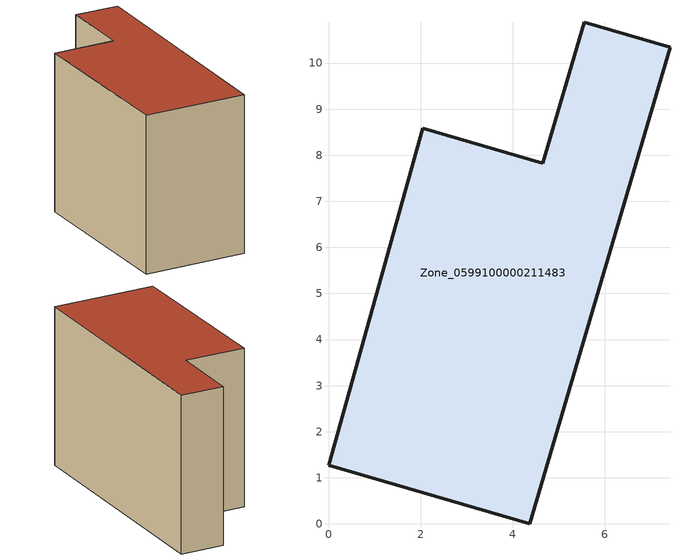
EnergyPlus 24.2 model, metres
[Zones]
Zone_0599100000211483
 floor ground (C_G): 0,1.27 2.05,8.59 4.65,7.83 5.55,10.89 7.41,10.34 4.37,0 z0
 wall outside (C_F): 2.05,8.59 0,1.27 4.37,0 7.41,10.34 5.55,10.89 4.65,7.83 2.05,8.59 z0:7
 roof outside (C_R): 7.41,10.34 5.55,10.89 4.65,7.83 2.05,8.59 0,1.27 4.37,0 z7
[BUILDING]
Pand.0599100000211483: North Axis=0; Terrain=City; Loads Convergence Tolerance Value=0.04; Temperature Convergence Tolerance Value=0.4; Solar Distribution=FullExterior; Maximum Number of Warmup Days=25; Minimum Number of Warmup Days=1
[Site:Location]
Rotterdam.The.Hague.AP_ZH_NLD Design_Conditions: Latitude=51.96; Longitude=4.45; Time Zone=1; Elevation=-4.5
[SITE:GROUNDTEMPERATURE:BUILDINGSURFACE]
18, 18, 18, 18, 18, 18, 18, 18, 18, 18, 18, 18
[MATERIAL] Thermal Absorptance=0.9; Solar Absorptance=0.7; Visible Absorptance=0.7
Name | Roughness | Thickness | Conductivity | Density | Specific Heat
G.TI.1946 | MediumSmooth | 0.15 | 1 | 540 | 1210
F.TI.1946 | Rough | 0.3 | 0.857143 | 1920 | 840
R.TI.1946 | MediumRough | 0.2 | 0.1 | 1500 | 1000
[CONSTRUCTION]
C_G: G.TI.1946
C_F: F.TI.1946
C_R: R.TI.1946
[ZONE]
Zone_0599100000211483: Type=1; Multiplier=1; Ceiling Height=Autocalculate; Volume=Autocalculate; Floor Area=autocalculate; Part of Total Floor Area=Yes
[ZONEINFILTRATION:DESIGNFLOWRATE]
Infil_Zone_0599100000211483: Zone or ZoneList or Space or SpaceList=Zone_0599100000211483; Schedule=AlwaysOn; Design Flow Rate Calculation Method=Flow/Area; Flow Rate per Floor Area=0.003; Constant Term Coefficient=1; Temperature Term Coefficient=0; Velocity Term Coefficient=0; Velocity Squared Term Coefficient=0
[HVACTEMPLATE:ZONE:IDEALLOADSAIRSYSTEM]
Zone_0599100000211483: Maximum Heating Supply Air Temperature=50; Minimum Cooling Supply Air Temperature=13; Maximum Heating Supply Air Humidity Ratio=0.0156; Minimum Cooling Supply Air Humidity Ratio=0.0077; Heating Limit=NoLimit; Cooling Limit=NoLimit; Dehumidification Control Type=ConstantSensibleHeatRatio; Cooling Sensible Heat Ratio=0.7; Dehumidification Setpoint=60; Humidification Control Type=None; Humidification Setpoint=30; Outdoor Air Method=None; Outdoor Air Flow Rate per Person=0.00944; Outdoor Air Flow Rate per Zone Floor Area=0; Outdoor Air Flow Rate per Zone=0; Demand Controlled Ventilation Type=None; Outdoor Air Economizer Type=NoEconomizer; Heat Recovery Type=None; Sensible Heat Recovery Effectiveness=0.7; Latent Heat Recovery Effectiveness=0.65
[ZONECONTROL:THERMOSTAT]
ThermostatControl_Zone_0599100000211483: Zone or ZoneList=Zone_0599100000211483; Control Type Schedule=DualSetpointControlType; Control 1=Thermostat_Zone_0599100000211483; Temperature Difference Between Cutout And Setpoint=0
[THERMOSTATSETPOINT:DUALSETPOINT]
Thermostat_Zone_0599100000211483: Heating Setpoint Temperature Schedule=HeatingSetpoint_Zone_0599100000211483; Cooling Setpoint Temperature Schedule=CoolingSetpoint_Zone_0599100000211483
[SCHEDULE:COMPACT]
HeatingSetpoint_Zone_0599100000211483: Through: 12/31, For: AllDays, Until: 24:00, 21
CoolingSetpoint_Zone_0599100000211483: Through: 12/31, For: AllDays, Until: 24:00, 24
DualSetpointControlType: Through: 12/31, For: AllDays, Until: 24:00, 4
AlwaysOn: Through: 12/31, For: AllDays, Until: 24:00, 1
